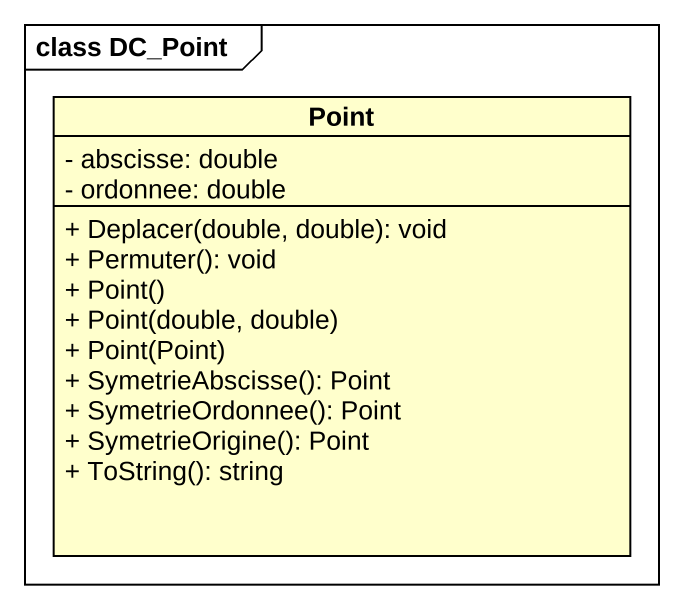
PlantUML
@startuml
mainframe class DC_Point
hide circle
hide empty members
skinparam classAttributeIconSize 0
class Point {
  - abscisse: double
  - ordonnee: double
  + Deplacer(double, double): void
  + Permuter(): void
  + Point()
  + Point(double, double)
  + Point(Point)
  + SymetrieAbscisse(): Point
  + SymetrieOrdonnee(): Point
  + SymetrieOrigine(): Point
  + ToString(): string
}
@enduml
